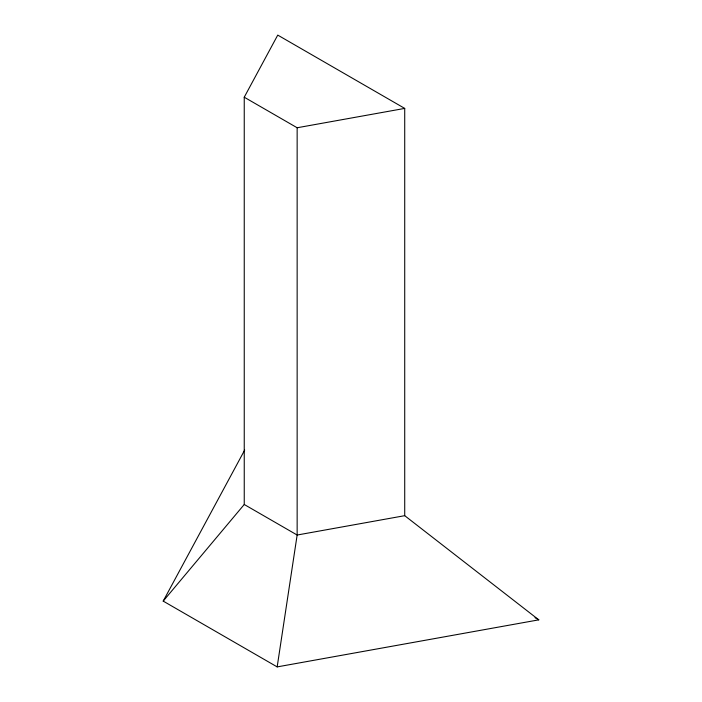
<?xml version="1.0" encoding="UTF-8"?>
<svg xmlns="http://www.w3.org/2000/svg" width="702" height="702" viewBox="0 0 702 702"><rect width="100%" height="100%" fill="white"/><g stroke="black" fill="none" stroke-linecap="round" stroke-linejoin="round"><path stroke-width="1.05" d="M277.167 666.9L297.148 535.029L297.148 127.755L244.243 97.209L277.746 35.1L404.721 108.406L404.721 515.68L538.803 619.848L277.167 666.9L163.197 601.105L244.691 450.052M163.197 601.105L244.243 504.484L244.243 97.209M297.148 127.755L404.721 108.406M404.721 515.68L297.148 535.029L244.243 504.484M535.003 617.663L538.803 619.848"/></g></svg>
